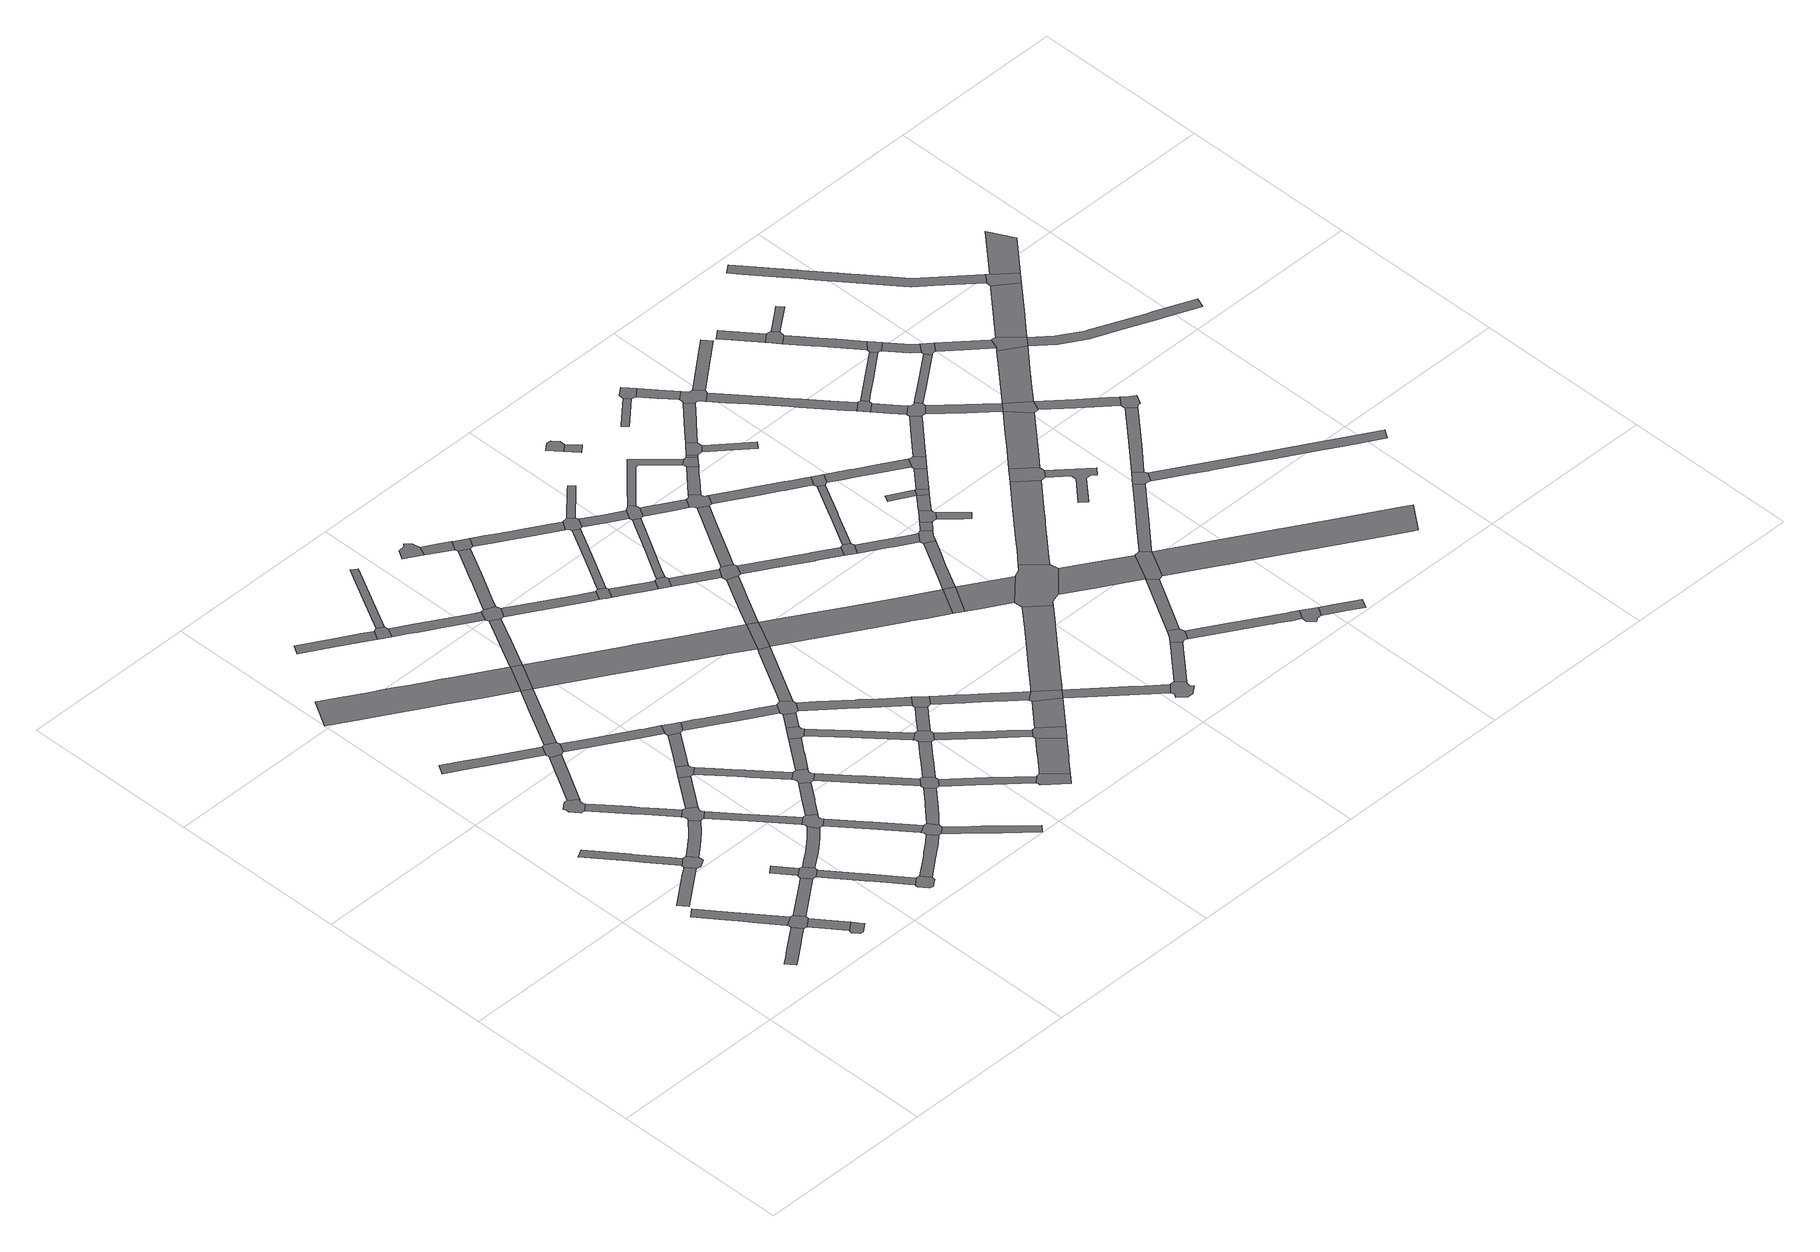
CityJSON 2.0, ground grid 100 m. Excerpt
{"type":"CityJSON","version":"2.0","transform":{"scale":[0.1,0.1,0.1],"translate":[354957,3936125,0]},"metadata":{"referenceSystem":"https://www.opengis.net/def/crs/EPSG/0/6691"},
"CityObjects":{
"road1":{"type":"Road","attributes":{"RoadStructureAttribute.sectionType":"1"},"geometry":[{"type":"MultiSurface","lod":"1","boundaries":[[[0,1,2,3,4,5,6,7,8]]]}]},
"road2":{"type":"Road","attributes":{"RoadStructureAttribute.sectionType":"1"},"geometry":[{"type":"MultiSurface","lod":"1","boundaries":[[[9,10,11,12,13,14,15,16,17,18,19]]]}]},
"road3":{"type":"Road","attributes":{"RoadStructureAttribute.sectionType":"1"},"geometry":[{"type":"MultiSurface","lod":"1","boundaries":[[[20,21,22,23,24,25]]]}]},
"road4":{"type":"Road","geometry":[{"type":"MultiSurface","lod":"1","boundaries":[[[26,4,3,27,28,29,30,9,19]]]}]},
"road5":{"type":"Road","attributes":{"RoadStructureAttribute.sectionType":"1"},"geometry":[{"type":"MultiSurface","lod":"1","boundaries":[[[31,32,33,34,35,36,37,38,39]]]}]},
"road6":{"type":"Road","attributes":{"RoadStructureAttribute.sectionType":"1"},"geometry":[{"type":"MultiSurface","lod":"1","boundaries":[[[27,40,41,42,43,28]]]}]},
"road7":{"type":"Road","geometry":[{"type":"MultiSurface","lod":"1","boundaries":[[[44,45,46,47,42,41,48]]]}]},
"road8":{"type":"Road","geometry":[{"type":"MultiSurface","lod":"1","boundaries":[[[24,49,50,51,52,53,31,39,25]]]}]},
"road9":{"type":"Road","attributes":{"RoadStructureAttribute.sectionType":"1"},"geometry":[{"type":"MultiSurface","lod":"1","boundaries":[[[54,30,29,55,56,57,58]]]}]},
"road10":{"type":"Road","geometry":[{"type":"MultiSurface","lod":"1","boundaries":[[[59,60,61,62,63,64,65,66,67,68,69,70]]]}]},
"road11":{"type":"Road","attributes":{"RoadStructureAttribute.sectionType":"1"},"geometry":[{"type":"MultiSurface","lod":"1","boundaries":[[[52,71,72,73,74,75,76,77,78,79,53]]]}]},
"road12":{"type":"Road","attributes":{"RoadStructureAttribute.sectionType":"1"},"geometry":[{"type":"MultiSurface","lod":"1","boundaries":[[[80,81,82,83]]]}]},
"road13":{"type":"Road","geometry":[{"type":"MultiSurface","lod":"1","boundaries":[[[84,85,83,82,58,57,86,87]]]}]},
"road14":{"type":"Road","attributes":{"RoadStructureAttribute.sectionType":"1"},"geometry":[{"type":"MultiSurface","lod":"1","boundaries":[[[88,89,90,91,63,62,92,93,94,95]]]}]},
"road15":{"type":"Road","attributes":{"RoadStructureAttribute.sectionType":"1"},"geometry":[{"type":"MultiSurface","lod":"1","boundaries":[[[96,97,98,99,100,101,102,103,104,105]]]}]},
"road16":{"type":"Road","attributes":{"RoadStructureAttribute.sectionType":"1"},"geometry":[{"type":"MultiSurface","lod":"1","boundaries":[[[106,107,67,66,108,109,110,111]]]}]},
"road17":{"type":"Road","attributes":{"RoadStructureAttribute.sectionType":"1"},"geometry":[{"type":"MultiSurface","lod":"1","boundaries":[[[86,112,113,114,115,116,117,118,119,120,121,87]]]}]},
"road18":{"type":"Road","geometry":[{"type":"MultiSurface","lod":"1","boundaries":[[[122,123,124,125,126,127,95,94,128,129,130,75,74,131]]]}]},
"road19":{"type":"Road","attributes":{"RoadStructureAttribute.sectionType":"1"},"geometry":[{"type":"MultiSurface","lod":"1","boundaries":[[[132,133,134,135,85,84,136,137,138,139,140]]]}]},
"road20":{"type":"Road","geometry":[{"type":"MultiSurface","lod":"1","boundaries":[[[141,142,143,144,145,146,147,148,117,116]]]}]},
"road21":{"type":"Road","geometry":[{"type":"MultiSurface","lod":"1","boundaries":[[[149,111,110,150,151,152,153,96,105]]]}]},
"road22":{"type":"Road","attributes":{"RoadStructureAttribute.sectionType":"1"},"geometry":[{"type":"MultiSurface","lod":"1","boundaries":[[[154,155,156,157,158,159,160,122,131]]]}]},
"road23":{"type":"Road","attributes":{"RoadStructureAttribute.sectionType":"1"},"geometry":[{"type":"MultiSurface","lod":"1","boundaries":[[[161,162,163,164,165,127,126]]]}]},
"road24":{"type":"Road","attributes":{"function":"2","RoadStructureAttribute.sectionType":"1"},"geometry":[{"type":"MultiSurface","lod":"1","boundaries":[[[166,167,168,169,170,171,172,173,174,175,176,177,178,179,180,181,182,183,184,185]]]}]},
"road25":{"type":"Road","geometry":[{"type":"MultiSurface","lod":"1","boundaries":[[[186,187,188,189,190,157,156,191,132,140,192,193,194]]]}]},
"road26":{"type":"Road","geometry":[{"type":"MultiSurface","lod":"1","boundaries":[[[195,196,197,198,164,163,199,200]]]}]},
"road27":{"type":"Road","attributes":{"RoadStructureAttribute.sectionType":"1"},"geometry":[{"type":"MultiSurface","lod":"1","boundaries":[[[201,202,203,204,148,147,205,206,207,208,209,210,211]]]}]},
"road28":{"type":"Road","attributes":{"RoadStructureAttribute.sectionType":"1"},"geometry":[{"type":"MultiSurface","lod":"1","boundaries":[[[212,213,214,171,215,216,153,152]]]}]},
"road29":{"type":"Road","attributes":{"RoadStructureAttribute.sectionType":"1"},"geometry":[{"type":"MultiSurface","lod":"1","boundaries":[[[217,218,219,220,221,222,223,224,225]]]}]},
"road30":{"type":"Road","attributes":{"RoadStructureAttribute.sectionType":"1"},"geometry":[{"type":"MultiSurface","lod":"1","boundaries":[[[226,227,228,229,230,231,232,233,234,235,151,150]]]}]},
"road31":{"type":"Road","attributes":{"RoadStructureAttribute.sectionType":"1"},"geometry":[{"type":"MultiSurface","lod":"1","boundaries":[[[236,237,238,239,240,241,186,194]]]}]},
"road32":{"type":"Road","attributes":{"RoadStructureAttribute.sectionType":"1"},"geometry":[{"type":"MultiSurface","lod":"1","boundaries":[[[242,243,244,245,246,247,190,189]]]}]},
"road33":{"type":"Road","attributes":{"RoadStructureAttribute.sectionType":"1"},"geometry":[{"type":"MultiSurface","lod":"1","boundaries":[[[199,248,249,250,251,252,253,254,255,256,257,258,200]]]}]},
"road34":{"type":"Road","attributes":{"RoadStructureAttribute.sectionType":"1"},"geometry":[{"type":"MultiSurface","lod":"1","boundaries":[[[259,197,196,260,261,262]]]}]},
"road35":{"type":"Road","geometry":[{"type":"MultiSurface","lod":"1","boundaries":[[[263,264,265,266,267,239,238,268,211,210]]]}]},
"road36":{"type":"Road","geometry":[{"type":"MultiSurface","lod":"1","boundaries":[[[269,221,220,270,271,272]]]}]},
"road37":{"type":"Road","geometry":[{"type":"MultiSurface","lod":"1","boundaries":[[[171,214,273,172]]]}]},
"road38":{"type":"Road","geometry":[{"type":"MultiSurface","lod":"1","boundaries":[[[274,252,251,275,276,277,245,244,278,279,280,281,282]]]}]},
"road39":{"type":"Road","geometry":[{"type":"MultiSurface","lod":"1","boundaries":[[[283,284,285,230,229,262,261,286,287]]]}]},
"road40":{"type":"Road","attributes":{"RoadStructureAttribute.sectionType":"1"},"geometry":[{"type":"MultiSurface","lod":"1","boundaries":[[[288,289,290,264,263,291,292,293,294,295]]]}]},
"road41":{"type":"Road","attributes":{"RoadStructureAttribute.sectionType":"1"},"geometry":[{"type":"MultiSurface","lod":"1","boundaries":[[[296,297,298,299,300,267,266,301,302,303,304,305]]]}]},
"road42":{"type":"Road","attributes":{"RoadStructureAttribute.sectionType":"1"},"geometry":[{"type":"MultiSurface","lod":"1","boundaries":[[[306,307,308,279,278,309,310,311,312,313]]]}]},
"road43":{"type":"Road","attributes":{"RoadStructureAttribute.sectionType":"1"},"geometry":[{"type":"MultiSurface","lod":"1","boundaries":[[[314,315,316,317,318,274,282]]]}]},
"road44":{"type":"Road","attributes":{"RoadStructureAttribute.sectionType":"1"},"geometry":[{"type":"MultiSurface","lod":"1","boundaries":[[[319,320,321,322,323,271,270,324,325,326,327,328,329]]]}]},
"road45":{"type":"Road","attributes":{"RoadStructureAttribute.sectionType":"1"},"geometry":[{"type":"MultiSurface","lod":"1","boundaries":[[[330,331,332,333,269,272]]]}]},
"road46":{"type":"Road","attributes":{"RoadStructureAttribute.sectionType":"1"},"geometry":[{"type":"MultiSurface","lod":"1","boundaries":[[[273,334,335,336,337,172]]]}]},
"road47":{"type":"Road","attributes":{"RoadStructureAttribute.sectionType":"1"},"geometry":[{"type":"MultiSurface","lod":"1","boundaries":[[[338,339,340,341,342,343,344,345,346,347,348,283,287]]]}]},
"road48":{"type":"Road","geometry":[{"type":"MultiSurface","lod":"1","boundaries":[[[349,350,351,352,306,313,296,305,353]]]}]},
"road49":{"type":"Road","geometry":[{"type":"MultiSurface","lod":"1","boundaries":[[[354,355,356,317,316,357,358,359,360]]]}]},
"road50":{"type":"Road","attributes":{"RoadStructureAttribute.sectionType":"1"},"geometry":[{"type":"MultiSurface","lod":"1","boundaries":[[[361,362,354,360]]]}]},
"road51":{"type":"Road","geometry":[{"type":"MultiSurface","lod":"1","boundaries":[[[336,335,363,364,365,366,319,329]]]}]},
"road52":{"type":"Road","attributes":{"RoadStructureAttribute.sectionType":"1"},"geometry":[{"type":"MultiSurface","lod":"1","boundaries":[[[367,368,369,352,351,370,371,372]]]}]},
"road53":{"type":"Road","attributes":{"RoadStructureAttribute.sectionType":"1"},"geometry":[{"type":"MultiSurface","lod":"1","boundaries":[[[373,374,375,376,377,378,349,353]]]}]},
"road54":{"type":"Road","attributes":{"function":"2","RoadStructureAttribute.sectionType":"1"},"geometry":[{"type":"MultiSurface","lod":"1","boundaries":[[[379,380,381,382,383,384,385,386,387,388,389,390,391,392,273,214]]]}]},
"road55":{"type":"Road","attributes":{"RoadStructureAttribute.sectionType":"1"},"geometry":[{"type":"MultiSurface","lod":"1","boundaries":[[[393,394,395,358,357,396,397,398,399]]]}]},
"road56":{"type":"Road","geometry":[{"type":"MultiSurface","lod":"1","boundaries":[[[400,401,344,343,362,361,402,403,404]]]}]},
"road57":{"type":"Road","attributes":{"RoadStructureAttribute.sectionType":"1"},"geometry":[{"type":"MultiSurface","lod":"1","boundaries":[[[405,406,407,408,366,365,409,410,411,412]]]}]},
"road58":{"type":"Road","geometry":[{"type":"MultiSurface","lod":"1","boundaries":[[[413,399,398,414,367,372,415,416,417,418]]]}]},
"road59":{"type":"Road","attributes":{"RoadStructureAttribute.sectionType":"1"},"geometry":[{"type":"MultiSurface","lod":"1","boundaries":[[[419,420,421,422,423,424,364,363]]]}]},
"road60":{"type":"Road","geometry":[{"type":"MultiSurface","lod":"1","boundaries":[[[425,426,427,428,429,430,431]]]}]},
"road61":{"type":"Road","geometry":[{"type":"MultiSurface","lod":"1","boundaries":[[[432,376,375,433,434,435,436,437,438]]]}]},
"road62":{"type":"Road","attributes":{"RoadStructureAttribute.sectionType":"1"},"geometry":[{"type":"MultiSurface","lod":"1","boundaries":[[[403,439,440,441,442,443,444,445,446,447,448,404]]]}]},
"road63":{"type":"Road","attributes":{"RoadStructureAttribute.sectionType":"1"},"geometry":[{"type":"MultiSurface","lod":"1","boundaries":[[[449,450,451,401,400,452]]]}]},
"road64":{"type":"Road","attributes":{"RoadStructureAttribute.sectionType":"1"},"geometry":[{"type":"MultiSurface","lod":"1","boundaries":[[[453,429,428,454,455,456]]]}]},
"road65":{"type":"Road","attributes":{"RoadStructureAttribute.sectionType":"1"},"geometry":[{"type":"MultiSurface","lod":"1","boundaries":[[[457,458,459,460,413,418]]]}]},
"road66":{"type":"Road","attributes":{"RoadStructureAttribute.sectionType":"1"},"geometry":[{"type":"MultiSurface","lod":"1","boundaries":[[[461,462,463,464,465,466,467,468,469,470,416,415]]]}]},
"road67":{"type":"Road","attributes":{"RoadStructureAttribute.sectionType":"1"},"geometry":[{"type":"MultiSurface","lod":"1","boundaries":[[[471,472,473,474,475,476,477,432,438]]]}]},
"road68":{"type":"Road","geometry":[{"type":"MultiSurface","lod":"1","boundaries":[[[478,479,480,422,421,481,482,483]]]}]},
"road69":{"type":"Road","geometry":[{"type":"MultiSurface","lod":"1","boundaries":[[[455,405,412,484,485,486,456]]]}]},
"road70":{"type":"Road","geometry":[{"type":"MultiSurface","lod":"1","boundaries":[[[487,488,443,442,459,458,489]]]}]},
"road71":{"type":"Road","geometry":[{"type":"MultiSurface","lod":"1","boundaries":[[[449,452,490,388,387]]]}]},
"road72":{"type":"Road","attributes":{"RoadStructureAttribute.sectionType":"1"},"geometry":[{"type":"MultiSurface","lod":"1","boundaries":[[[491,492,493,494,495,496,497,498,499,500,478,483]]]}]},
"road73":{"type":"Road","geometry":[{"type":"MultiSurface","lod":"1","boundaries":[[[501,465,464,474,473,502,503]]]}]},
"road74":{"type":"Road","attributes":{"RoadStructureAttribute.sectionType":"1"},"geometry":[{"type":"MultiSurface","lod":"1","boundaries":[[[504,505,506,507,508,509,510,487,489,511,512,513,514,515,516,517]]]}]},
"road75":{"type":"Road","attributes":{"RoadStructureAttribute.sectionType":"1"},"geometry":[{"type":"MultiSurface","lod":"1","boundaries":[[[518,519,520,521,522,523,524,525,526,527,485,484]]]}]},
"road76":{"type":"Road","attributes":{"RoadStructureAttribute.sectionType":"1"},"geometry":[{"type":"MultiSurface","lod":"1","boundaries":[[[528,529,530,480,479,531,532,533]]]}]},
"road77":{"type":"Road","geometry":[{"type":"MultiSurface","lod":"1","boundaries":[[[534,535,496,495,536,537]]]}]},
"road78":{"type":"Road","attributes":{"RoadStructureAttribute.sectionType":"1"},"geometry":[{"type":"MultiSurface","lod":"1","boundaries":[[[538,539,540,501,503]]]}]},
"road79":{"type":"Road","attributes":{"RoadStructureAttribute.sectionType":"1"},"geometry":[{"type":"MultiSurface","lod":"1","boundaries":[[[541,388,490,542,543,544]]]}]},
"road80":{"type":"Road","attributes":{"RoadStructureAttribute.sectionType":"1"},"geometry":[{"type":"MultiSurface","lod":"1","boundaries":[[[536,545,546,547,548,537]]]}]},
"road81":{"type":"Road","geometry":[{"type":"MultiSurface","lod":"1","boundaries":[[[516,539,538,549,550,517]]]}]},
"road82":{"type":"Road","geometry":[{"type":"MultiSurface","lod":"1","boundaries":[[[551,522,521,552,528,533,553,554,555]]]}]},
"road83":{"type":"Road","attributes":{"RoadStructureAttribute.sectionType":"1"},"geometry":[{"type":"MultiSurface","lod":"1","boundaries":[[[556,557,558,559,560,561,562,535,534]]]}]},
"road84":{"type":"Road","attributes":{"function":"2","RoadStructureAttribute.sectionType":"1"},"geometry":[{"type":"MultiSurface","lod":"1","boundaries":[[[563,564,565,566,567,568,490,452,569,570,571,572,573,574,575]]]}]},
"road85":{"type":"Road","geometry":[{"type":"MultiSurface","lod":"1","boundaries":[[[543,576,577,578,579,547,546,544]]]}]},
"road86":{"type":"Road","attributes":{"RoadStructureAttribute.sectionType":"1"},"geometry":[{"type":"MultiSurface","lod":"1","boundaries":[[[580,581,582,583,554,553]]]}]},
"road87":{"type":"Road","attributes":{"RoadStructureAttribute.sectionType":"1"},"geometry":[{"type":"MultiSurface","lod":"1","boundaries":[[[584,585,586,587,551,555]]]}]},
"road88":{"type":"Road","attributes":{"RoadStructureAttribute.sectionType":"1"},"geometry":[{"type":"MultiSurface","lod":"1","boundaries":[[[588,589,590,550,549,591,592,593,594,595,596]]]}]},
"road89":{"type":"Road","geometry":[{"type":"MultiSurface","lod":"1","boundaries":[[[597,598,582,581,559,558,599,600,601]]]}]},
"road90":{"type":"Road","attributes":{"RoadStructureAttribute.sectionType":"1"},"geometry":[{"type":"MultiSurface","lod":"1","boundaries":[[[578,602,603,604,605,606,607,608,579]]]}]},
"road91":{"type":"Road","attributes":{"RoadStructureAttribute.sectionType":"1"},"geometry":[{"type":"MultiSurface","lod":"1","boundaries":[[[609,610,611,612,613,614,615,616,617,618,577,576]]]}]},
"road92":{"type":"Road","attributes":{"RoadStructureAttribute.sectionType":"1"},"geometry":[{"type":"MultiSurface","lod":"1","boundaries":[[[550,619,620,621,622,623,624,625,626,627,628,629,630,631,632,633,517]]]}]},
"road93":{"type":"Road","attributes":{"RoadStructureAttribute.sectionType":"1"},"geometry":[{"type":"MultiSurface","lod":"1","boundaries":[[[634,635,600,599,636,637,638]]]}]},
"road94":{"type":"Road","geometry":[{"type":"MultiSurface","lod":"1","boundaries":[[[639,640,641,642,643,644,596,595,645,646,647,648]]]}]},
"road95":{"type":"Road","geometry":[{"type":"MultiSurface","lod":"1","boundaries":[[[575,574,649,650]]]}]},
"road96":{"type":"Road","geometry":[{"type":"MultiSurface","lod":"1","boundaries":[[[637,651,606,605,652,653,654,655,656,657,638]]]}]},
"road97":{"type":"Road","geometry":[{"type":"MultiSurface","lod":"1","boundaries":[[[658,659,660,661,662,663]]]}]},
"road98":{"type":"Road","geometry":[{"type":"MultiSurface","lod":"1","boundaries":[[[664,615,614,665,666,667,668]]]}]},
"road99":{"type":"Road","attributes":{"RoadStructureAttribute.sectionType":"1"},"geometry":[{"type":"MultiSurface","lod":"1","boundaries":[[[669,670,671,672,673,674,675,676,677,678,679,680,681,682,683,597,601]]]}]},
"road100":{"type":"Road","attributes":{"RoadStructureAttribute.sectionType":"1"},"geometry":[{"type":"MultiSurface","lod":"1","boundaries":[[[684,685,661,660]]]}]},
"road101":{"type":"Road","attributes":{"RoadStructureAttribute.sectionType":"1"},"geometry":[{"type":"MultiSurface","lod":"1","boundaries":[[[686,687,644,643,688,689,690]]]}]},
"road102":{"type":"Road","attributes":{"function":"2","RoadStructureAttribute.sectionType":"1"},"geometry":[{"type":"MultiSurface","lod":"1","boundaries":[[[649,691,692,693,650]]]}]},
"road103":{"type":"Road","attributes":{"RoadStructureAttribute.sectionType":"1"},"geometry":[{"type":"MultiSurface","lod":"1","boundaries":[[[694,695,696,697,698,699,656,655]]]}]},
"road104":{"type":"Road","attributes":{"RoadStructureAttribute.sectionType":"1"},"geometry":[{"type":"MultiSurface","lod":"1","boundaries":[[[700,575,650,701,702,703,704,705]]]}]},
"road105":{"type":"Road","attributes":{"RoadStructureAttribute.sectionType":"1"},"geometry":[{"type":"MultiSurface","lod":"1","boundaries":[[[706,707,708,709,710,667,666,711,712,713]]]}]},
"road106":{"type":"Road","attributes":{"RoadStructureAttribute.sectionType":"1"},"geometry":[{"type":"MultiSurface","lod":"1","boundaries":[[[714,715,716,717,718,719,653,652,720,721,722,723,724,725]]]}]},
"road107":{"type":"Road","attributes":{"RoadStructureAttribute.sectionType":"1"},"geometry":[{"type":"MultiSurface","lod":"1","boundaries":[[[726,727,728,729,730,731,664,668]]]}]},
"road108":{"type":"Road","geometry":[{"type":"MultiSurface","lod":"1","boundaries":[[[732,733,734,735,686,690,736,737,738]]]}]},
"road109":{"type":"Road","geometry":[{"type":"MultiSurface","lod":"1","boundaries":[[[628,627,739,740,741,742,743,744,693,692]]]}]},
"road110":{"type":"Road","geometry":[{"type":"MultiSurface","lod":"1","boundaries":[[[745,746,677,676,747,748,698,697,749]]]}]},
"road111":{"type":"Road","attributes":{"RoadStructureAttribute.sectionType":"1"},"geometry":[{"type":"MultiSurface","lod":"1","boundaries":[[[745,749,750,751]]]}]},
"road112":{"type":"Road","geometry":[{"type":"MultiSurface","lod":"1","boundaries":[[[705,704,752,753,754,755,706,713]]]}]},
"road113":{"type":"Road","geometry":[{"type":"MultiSurface","lod":"1","boundaries":[[[750,756,757,758,759,751]]]}]},
"road114":{"type":"Road","attributes":{"RoadStructureAttribute.sectionType":"1"},"geometry":[{"type":"MultiSurface","lod":"1","boundaries":[[[754,760,761,762,755]]]}]},
"road115":{"type":"Road","attributes":{"RoadStructureAttribute.sectionType":"1"},"geometry":[{"type":"MultiSurface","lod":"1","boundaries":[[[763,733,732,764,765,766]]]}]},
"road116":{"type":"Road","attributes":{"RoadStructureAttribute.sectionType":"1"},"geometry":[{"type":"MultiSurface","lod":"1","boundaries":[[[767,768,769,770,771,772]]]}]},
"road117":{"type":"Road","geometry":[{"type":"MultiSurface","lod":"1","boundaries":[[[773,714,725,729,728,774]]]}]},
"road118":{"type":"Road","attributes":{"RoadStructureAttribute.sectionType":"1"},"geometry":[{"type":"MultiSurface","lod":"1","boundaries":[[[775,776,777,778,757,756]]]}]},
"road119":{"type":"Road","geometry":[{"type":"MultiSurface","lod":"1","boundaries":[[[779,780,781,782,783,761,760]]]}]},
"road120":{"type":"Road","attributes":{"function":"2","RoadStructureAttribute.sectionType":"1"},"geometry":[{"type":"MultiSurface","lod":"1","boundaries":[[[784,785,741,740,786,787,766]]]}]},
"road121":{"type":"Road","attributes":{"RoadStructureAttribute.sectionType":"1"},"geometry":[{"type":"MultiSurface","lod":"1","boundaries":[[[737,788,789,790,791,792,793,794,795,796,797,798,799,800,738]]]}]},
"road122":{"type":"Road","attributes":{"RoadStructureAttribute.sectionType":"1"},"geometry":[{"type":"MultiSurface","lod":"1","boundaries":[[[758,801,802,803,804,805,759]]]}]},
"road123":{"type":"Road","geometry":[{"type":"MultiSurface","lod":"1","boundaries":[[[806,807,808,809,810,780,779]]]}]},
"road124":{"type":"Road","geometry":[{"type":"MultiSurface","lod":"1","boundaries":[[[811,812,813,814]]]}]},
"road125":{"type":"Road","attributes":{"RoadStructureAttribute.sectionType":"1"},"geometry":[{"type":"MultiSurface","lod":"1","boundaries":[[[815,816,817,783,782,818,819,820,813]]]}]},
"road126":{"type":"Road","geometry":[{"type":"MultiSurface","lod":"1","boundaries":[[[821,822,823,772,771,824]]]}]},
"road127":{"type":"Road","geometry":[{"type":"MultiSurface","lod":"1","boundaries":[[[814,813,820,825,826]]]}]},
"road128":{"type":"Road","attributes":{"RoadStructureAttribute.sectionType":"1"},"geometry":[{"type":"MultiSurface","lod":"1","boundaries":[[[827,828,829,830,831,832,833,834,835,773,774]]]}]},
"road129":{"type":"Road","attributes":{"RoadStructureAttribute.sectionType":"1"},"geometry":[{"type":"MultiSurface","lod":"1","boundaries":[[[836,837,821,824,838,839]]]}]},
"road130":{"type":"Road","geometry":[{"type":"MultiSurface","lod":"1","boundaries":[[[765,840,841,842,784,766]]]}]},
"road131":{"type":"Road","attributes":{"RoadStructureAttribute.sectionType":"1"},"geometry":[{"type":"MultiSurface","lod":"1","boundaries":[[[843,844,845,846,847,848,743,742,849,850,851,852,853,854,855]]]}]},
"road132":{"type":"Road","attributes":{"RoadStructureAttribute.sectionType":"1"},"geometry":[{"type":"MultiSurface","lod":"1","boundaries":[[[825,856,857,826]]]}]},
"road133":{"type":"Road","geometry":[{"type":"MultiSurface","lod":"1","boundaries":[[[858,836,839,859,804,803,860,861,862,863,864]]]}]},
"road134":{"type":"Road","geometry":[{"type":"MultiSurface","lod":"1","boundaries":[[[794,865,866,867,868,869,870,871,795]]]}]},
"road135":{"type":"Road","geometry":[{"type":"MultiSurface","lod":"1","boundaries":[[[872,873,831,830,857,856,874]]]}]},
"road136":{"type":"Road","attributes":{"RoadStructureAttribute.sectionType":"1"},"geometry":[{"type":"MultiSurface","lod":"1","boundaries":[[[875,876,877,878,879,880,870,869]]]}]},
"road137":{"type":"Road","attributes":{"RoadStructureAttribute.sectionType":"1"},"geometry":[{"type":"MultiSurface","lod":"1","boundaries":[[[881,882,883,884,885,886,887,888,889,862,861,890,891,892,893,894,895,896,897,898]]]}]},
"road138":{"type":"Road","attributes":{"RoadStructureAttribute.sectionType":"1"},"geometry":[{"type":"MultiSurface","lod":"1","boundaries":[[[863,899,900,901,902,903,864]]]}]},
"road139":{"type":"Road","attributes":{"RoadStructureAttribute.sectionType":"1"},"geometry":[{"type":"MultiSurface","lod":"1","boundaries":[[[904,905,906,907,908,909,842,841,910,911,912,913,914]]]}]},
"road140":{"type":"Road","geometry":[{"type":"MultiSurface","lod":"1","boundaries":[[[915,916,917,918,843,855]]]}]},
"road141":{"type":"Road","attributes":{"RoadStructureAttribute.sectionType":"1"},"geometry":[{"type":"MultiSurface","lod":"1","boundaries":[[[919,920,921,922,923,872,874]]]}]},
"road142":{"type":"Road","geometry":[{"type":"MultiSurface","lod":"1","boundaries":[[[924,925,926,927,928,881,898]]]}]},
"road143":{"type":"Road","attributes":{"RoadStructureAttribute.sectionType":"1"},"geometry":[{"type":"MultiSurface","lod":"1","boundaries":[[[929,930,931,932,933,934,935,936,916,915]]]}]},
"road144":{"type":"Road","attributes":{"RoadStructureAttribute.sectionType":"1"},"geometry":[{"type":"MultiSurface","lod":"1","boundaries":[[[937,938,939,940,925,924]]]}]},
"road145":{"type":"Road","geometry":[{"type":"MultiSurface","lod":"1","boundaries":[[[921,941,942,943,944,945,946,947,939,938,922]]]}]},
"road146":{"type":"Road","attributes":{"function":"2","RoadStructureAttribute.sectionType":"1"},"geometry":[{"type":"MultiSurface","lod":"1","boundaries":[[[948,949,950,951,952,953,954,955,841,840,956,957,958,959,960,961]]]}]},
"road147":{"type":"Road","attributes":{"RoadStructureAttribute.sectionType":"1"},"geometry":[{"type":"MultiSurface","lod":"1","boundaries":[[[962,963,964,918,917,965,966,967,968]]]}]},
"road148":{"type":"Road","geometry":[{"type":"MultiSurface","lod":"1","boundaries":[[[969,970,971,972,973,974,904,914]]]}]},
"road149":{"type":"Road","attributes":{"RoadStructureAttribute.sectionType":"1"},"geometry":[{"type":"MultiSurface","lod":"1","boundaries":[[[975,976,977,978,979]]]}]},
"road150":{"type":"Road","attributes":{"RoadStructureAttribute.sectionType":"1"},"geometry":[{"type":"MultiSurface","lod":"1","boundaries":[[[980,927,926,981,982,983,984]]]}]},
"road151":{"type":"Road","attributes":{"RoadStructureAttribute.sectionType":"1"},"geometry":[{"type":"MultiSurface","lod":"1","boundaries":[[[985,986,987,988,942,941,989,990,991,992]]]}]},
"road152":{"type":"Road","geometry":[{"type":"MultiSurface","lod":"1","boundaries":[[[993,994,995,996,997,998,975,979]]]}]},
"road153":{"type":"Road","attributes":{"RoadStructureAttribute.sectionType":"1"}},
"road154":{"type":"Road","attributes":{"RoadStructureAttribute.sectionType":"1"},"geometry":[{"type":"MultiSurface","lod":"1","boundaries":[[[999,1000,1001,944,943,1002,1003,1004,1005]]]}]},
"road155":{"type":"Road","attributes":{"RoadStructureAttribute.sectionType":"1"},"geometry":[{"type":"MultiSurface","lod":"1","boundaries":[[[995,1006,1007,1008,1009,1010,1011,1012,1013,1014,1015,1016,1017,1018,996]]]}]},
"road156":{"type":"Road","geometry":[{"type":"MultiSurface","lod":"1","boundaries":[[[1019,1020,985,992,967]]]}]},
"road157":{"type":"Road","attributes":{"RoadStructureAttribute.sectionType":"1"},"geometry":[{"type":"MultiSurface","lod":"1","boundaries":[[[1021,1022,1023,998,997]]]}]},
"road158":{"type":"Road","attributes":{"RoadStructureAttribute.sectionType":"1"},"geometry":[{"type":"MultiSurface","lod":"1","boundaries":[[[1024,1025,973,972,1026,1027]]]}]},
"road159":{"type":"Road","geometry":[{"type":"MultiSurface","lod":"1","boundaries":[[[1028,1012,1011,984,983,1029,1030,1031]]]}]},
"road160":{"type":"Road","attributes":{"RoadStructureAttribute.sectionType":"1"},"geometry":[{"type":"MultiSurface","lod":"1","boundaries":[[[1030,1032,1033,1034,1035,1036,1037,1031]]]}]},
"road161":{"type":"Road","attributes":{"RoadStructureAttribute.sectionType":"1"},"geometry":[{"type":"MultiSurface","lod":"1","boundaries":[[[1038,1039,1020,1019,1040,1041,1042]]]}]},
"road162":{"type":"Road","geometry":[{"type":"MultiSurface","lod":"1","boundaries":[[[1034,1033,999,1005,1043,1044,1045]]]}]},
"road163":{"type":"Road","attributes":{"RoadStructureAttribute.sectionType":"1"},"geometry":[{"type":"MultiSurface","lod":"1","boundaries":[[[1046,1047,1048,1049,985,1020,1050,1051,1052,1053]]]}]},
"road164":{"type":"Road","attributes":{"RoadStructureAttribute.sectionType":"1"},"geometry":[{"type":"MultiSurface","lod":"1","boundaries":[[[1054,1055,1056,1057,1058,1059,1060,1061,1062,971,970,1063,1064,1065,1066,1067,1068,1069,1070,1071,1072,1073]]]}]},
"road165":{"type":"Road","attributes":{"RoadStructureAttribute.sectionType":"1"},"geometry":[{"type":"MultiSurface","lod":"1","boundaries":[[[1044,1074,1075,1076,1077,1045]]]}]},
"road166":{"type":"Road","geometry":[{"type":"MultiSurface","lod":"1","boundaries":[[[1078,1042,1041,1024,1027,1079,1080,1081]]]}]},
"road167":{"type":"Road","geometry":[{"type":"MultiSurface","lod":"1","boundaries":[[[1046,1053,1082,1083,1076,1075]]]}]},
"road168":{"type":"Road","attributes":{"RoadStructureAttribute.sectionType":"1"},"geometry":[{"type":"MultiSurface","lod":"1","boundaries":[[[1084,1085,1086,1087,1088,1089,1090,1091,1092,1093,1094,1095,1096,1097,1098,1099,1100,1101,1102,1103,1104,1105,1106,1107,1108]]]}]},
"road169":{"type":"Road","attributes":{"RoadStructureAttribute.sectionType":"1"},"geometry":[{"type":"MultiSurface","lod":"1","boundaries":[[[1082,1109,1110,1111,1112,1113,1083]]]}]},
"road170":{"type":"Road","attributes":{"RoadStructureAttribute.sectionType":"1"},"geometry":[{"type":"MultiSurface","lod":"1","boundaries":[[[1053,1114,1115,1116,1117,1118,1119,1120,1121,1122,1123,1124,1125,1126,1127,1082]]]}]},
"road171":{"type":"Road","geometry":[{"type":"MultiSurface","lod":"1","boundaries":[[[1111,1128,1129,1108,1107,1112]]]}]},
"road172":{"type":"Road","attributes":{"RoadStructureAttribute.sectionType":"1"},"geometry":[{"type":"MultiSurface","lod":"1","boundaries":[[[1130,1131,1129,1128,1132,1133,1134]]]}]}
},
"vertices":[
[395,201,0],[505,285,0],[514,292,0],[583,344,0],[546,392,0],[416,293,0],[374,261,0],[336,232,0],[373,184,0],
[597,448,0],[450,642,0],[449,642,0],[446,647,0],[305,832,0],[260,792,0],[364,656,0],[401,606,0],[402,605,0],[459,530,0],[544,418,0],
[447,1033,0],[271,900,0],[308,852,0],[499,996,0],[529,1018,0],[492,1066,0],
[549,412,0],[603,341,0],[650,378,0],[653,398,0],[617,446,0],
[535,1116,0],[386,1310,0],[380,1318,0],[232,1510,0],[188,1485,0],[340,1287,0],[346,1280,0],[384,1230,0],[495,1086,0],
[641,290,0],[728,177,0],[776,213,0],[717,289,0],
[750,124,0],[769,122,0],[818,158,0],[796,186,0],[725,155,0],
[538,1014,0],[551,1009,0],[597,1037,0],[594,1066,0],[555,1114,0],
[805,589,0],[759,478,0],[827,530,0],[871,563,0],[834,611,0],
[389,1767,0],[388,1746,0],[425,1698,0],[445,1697,0],[484,1729,0],[477,1738,0],[478,1758,0],[488,1770,0],[440,1808,0],[437,1808,0],[420,1808,0],[381,1777,0],
[618,1086,0],[657,1118,0],[728,1180,0],[790,1246,0],[746,1287,0],[686,1223,0],[665,1205,0],[619,1165,0],[595,1146,0],
[793,773,0],[754,742,0],[837,631,0],[877,661,0],
[933,611,0],[897,658,0],[890,561,0],[931,591,0],
[707,1453,0],[650,1524,0],[625,1556,0],[544,1655,0],[591,1517,0],[611,1493,0],[742,1330,0],[781,1362,0],
[630,2164,0],[395,2303,0],[344,2333,0],[303,2358,0],[185,2428,0],[154,2376,0],[314,2281,0],[329,2272,0],[365,2251,0],[600,2112,0],
[541,1981,0],[524,1952,0],[502,1794,0],[570,1912,0],[657,2061,0],[601,2084,0],
[1039,370,0],[1046,360,0],[1104,285,0],[1169,201,0],[1187,179,0],[1227,209,0],[1170,282,0],[1169,284,0],[1085,392,0],[1079,400,0],
[849,1278,0],[842,1286,0],[840,1289,0],[840,1309,0],[850,1323,0],[801,1358,0],[753,1317,0],[754,1315,0],[754,1295,0],[811,1246,0],
[1120,845,0],[1060,787,0],[984,723,0],[937,688,0],[989,652,0],[1022,676,0],[1049,699,0],[1101,743,0],[1154,794,0],
[1186,175,0],[1184,159,0],[1220,111,0],[1240,107,0],[1280,138,0],[1280,139,0],[1283,158,0],[1247,206,0],
[605,2092,0],[676,2066,0],[706,2119,0],[701,2138,0],[649,2169,0],
[949,1076,0],[951,1074,0],[1113,875,0],[1151,907,0],[1129,935,0],[990,1105,0],[985,1111,0],
[909,1403,0],[942,1447,0],[982,1502,0],[934,1538,0],[909,1504,0],
[149,2935,0],[205,2902,0],[387,2793,0],[542,2701,0],[672,2623,0],[846,2522,0],[934,2679,0],[813,2751,0],[683,2828,0],[639,2854,0],[576,2891,0],[518,2925,0],[494,2940,0],[435,2975,0],[375,3010,0],[337,3032,0],[252,3083,0],[199,3115,0],[93,3178,0],[1,3024,0],
[1216,827,0],[1209,836,0],[1208,857,0],[1219,871,0],[1172,907,0],[1121,865,0],[1157,797,0],[1176,796,0],[1177,796,0],
[1031,1546,0],[1030,1566,0],[982,1602,0],[963,1577,0],[1002,1502,0],[1041,1535,0],
[1441,355,0],[1380,308,0],[1369,299,0],[1347,282,0],[1406,252,0],[1409,254,0],[1421,263,0],[1444,281,0],[1480,309,0],[1519,345,0],[1482,393,0],
[796,2309,0],[798,2313,0],[898,2491,0],[746,2344,0],[744,2339,0],
[278,3483,0],[427,3395,0],[598,3294,0],[624,3278,0],[655,3330,0],[598,3364,0],[590,3369,0],[474,3437,0],[309,3534,0],
[869,1952,0],[929,1916,0],[1012,1867,0],[1115,1807,0],[1145,1859,0],[1072,1902,0],[1052,1914,0],[959,1969,0],[793,2067,0],[728,2106,0],
[1323,614,0],[1325,611,0],[1475,424,0],[1520,448,0],[1364,642,0],[1359,649,0],
[1275,945,0],[1285,957,0],[1360,1056,0],[1312,1092,0],[1246,1005,0],[1178,916,0],
[1142,1338,0],[1167,1308,0],[1182,1290,0],[1312,1137,0],[1350,1169,0],[1258,1279,0],[1199,1347,0],[1183,1366,0],[1180,1370,0],[1156,1398,0],[1103,1461,0],
[1002,1629,0],[1057,1603,0],[1172,1757,0],[1119,1787,0],
[1539,345,0],[1576,379,0],[1576,395,0],[1576,399,0],[1540,447,0],[1484,413,0],
[677,3336,0],[687,3241,0],[717,3293,0],[711,3316,0],
[985,2649,0],
[1370,1169,0],[1321,1126,0],[1321,1122,0],[1322,1105,0],[1380,1056,0],[1417,1089,0],[1409,1100,0],[1408,1120,0],[1418,1133,0],
[1227,1810,0],[1222,1813,0],[1189,1833,0],[1188,1761,0],[1192,1761,0],
[1776,184,0],[1715,243,0],[1679,278,0],[1607,279,0],[1679,208,0],[1750,139,0],[1890,3,0],[1922,41,0],
[1714,637,0],[1649,562,0],[1639,551,0],[1638,551,0],[1574,481,0],[1618,440,0],[1663,489,0],[1679,506,0],[1683,511,0],[1755,592,0],
[1747,696,0],[1580,896,0],[1561,919,0],[1522,886,0],[1547,857,0],[1547,856,0],[1693,682,0],[1714,657,0],
[1486,1222,0],[1496,1236,0],[1556,1314,0],[1508,1351,0],[1459,1286,0],
[1119,3056,0],[1066,3087,0],[830,3227,0],[818,3234,0],[784,3254,0],[763,3196,0],[798,3175,0],[856,3141,0],[898,3116,0],[948,3087,0],[1091,3002,0],
[816,3507,0],[923,3701,0],[889,3722,0],[782,3528,0],
[1070,2806,0],[1150,2954,0],[1098,2983,0],[1019,2837,0],
[1280,1709,0],[1300,1697,0],[1377,1652,0],[1414,1630,0],[1498,1580,0],[1612,1513,0],[1642,1565,0],[1568,1609,0],[1445,1681,0],[1295,1770,0],[1289,1774,0],
[1808,631,0],[1807,650,0],[1807,651,0],[1767,696,0],[1775,593,0],
[1557,1415,0],[1536,1388,0],[1524,1372,0],[1576,1315,0],[1613,1348,0],[1605,1358,0],[1605,1379,0],
[1665,1458,0],[1616,1493,0],
[1170,2954,0],[1202,3006,0],[1195,3034,0],[1139,3058,0],
[1934,886,0],[1860,802,0],[1852,793,0],[1892,747,0],[1902,758,0],[1976,842,0],
[1951,430,0],[1967,415,0],[2120,273,0],[2158,305,0],[2000,453,0],[1984,468,0],
[1029,2413,0],[1230,2293,0],[1381,2204,0],[1424,2178,0],[1632,2055,0],[1679,2027,0],[1714,2006,0],[1724,2001,0],[1867,1914,0],[1952,2075,0],[1860,2130,0],[1637,2262,0],[1469,2362,0],[1430,2385,0],
[1797,1139,0],[1763,1177,0],[1651,1306,0],[1725,1144,0],[1762,1102,0],[1926,915,0],[1966,945,0],
[1716,1529,0],[1671,1572,0],[1673,1459,0],[1685,1460,0],[1719,1509,0],
[1355,3443,0],[1249,3254,0],[1247,3251,0],[1155,3088,0],[1225,3088,0],[1299,3220,0],[1300,3222,0],[1406,3412,0],
[1986,945,0],[1934,906,0],[1996,843,0],[2030,880,0],[2029,881,0],[2028,901,0],
[1481,2771,0],[1542,2735,0],[1582,2711,0],[1612,2763,0],[1537,2807,0],[1510,2823,0],
[1194,3654,0],[1154,3649,0],[1123,3597,0],[1217,3541,0],[1242,3596,0],[1235,3639,0],[1205,3666,0],
[2178,306,0],[2125,268,0],[2126,248,0],[2238,148,0],[2263,177,0],[2264,177,0],[2284,200,0],
[1897,1272,0],[1908,1263,0],[1951,1224,0],[2099,1093,0],[2139,1138,0],[2116,1159,0],[2021,1242,0],[1946,1309,0],[1937,1317,0],[1796,1442,0],
[1862,1905,0],[1854,1892,0],[1698,1619,0],[1919,1884,0],
[1318,3551,0],[1324,3477,0],[1349,3462,0],[1380,3514,0],
[2091,972,0],[2145,1033,0],[2100,1073,0],[2048,1014,0],
[2172,680,0],[2186,667,0],[2256,602,0],[2348,518,0],[2381,555,0],[2319,612,0],[2294,636,0],[2220,704,0],[2206,717,0],[2204,719,0],
[2346,270,0],[2369,295,0],[2454,391,0],[2349,498,0],[2270,410,0],[2266,405,0],[2195,324,0],
[1667,2731,0],[1664,2746,0],[1630,2767,0],[1608,2695,0],[1615,2691,0],[1637,2678,0],
[1426,3416,0],[1459,3467,0],[1399,3502,0],
[2205,1080,0],[2172,1109,0],[2165,1035,0],
[2004,2045,0],
[1680,2653,0],[1781,2594,0],[1782,2593,0],[1817,2572,0],[1837,2560,0],[1868,2612,0],[1858,2618,0],[1811,2645,0],[1769,2670,0],[1722,2698,0],
[2401,556,0],[2463,400,0],[2512,456,0],
[2547,777,0],[2425,885,0],[2384,921,0],[2357,945,0],[2300,995,0],[2273,1019,0],[2241,1047,0],[2292,922,0],[2318,899,0],[2350,871,0],[2439,792,0],[2448,784,0],[2524,716,0],[2575,753,0],
[1517,3362,0],[1609,3307,0],[1648,3284,0],[1824,3179,0],[1859,3228,0],[1808,3258,0],[1677,3336,0],[1632,3363,0],[1556,3408,0],[1524,3428,0],
[1847,3151,0],[1834,3128,0],[1739,2960,0],[1773,2939,0],[1846,3068,0],[1882,3131,0],
[1921,2598,0],[1885,2616,0],[1895,2526,0],[1926,2578,0],
[2648,609,0],[2526,697,0],[2472,636,0],
[2040,2231,0],[2092,2200,0],[2175,2347,0],[2118,2368,0],
[1943,2498,0],[2113,2397,0],[2146,2448,0],[1974,2549,0],
[2649,609,0],[2688,654,0],
[1890,3231,0],[1842,3168,0],[1897,3135,0],[1926,3188,0],[1922,3206,0],
[1950,2648,0],[2030,2787,0],[2140,2975,0],[2106,2997,0],[2081,2954,0],[1996,2807,0],[1892,2629,0],
[2777,1587,0],[2618,1678,0],[2447,1780,0],[2375,1823,0],[2149,1958,0],[2109,1982,0],[2258,1683,0],[2404,1596,0],[2522,1526,0],[2529,1522,0],[2599,1480,0],[2710,1415,0],[2802,1572,0],
[2195,2349,0],[2222,2402,0],[2217,2422,0],[2165,2452,0],
[1999,3074,0],[2101,3014,0],[2131,3066,0],[2034,3123,0],
[2064,3342,0],[2087,3364,0],[2060,3393,0],[2033,3368,0],
[2992,385,0],[2932,438,0],[2931,439,0],[2650,608,0],[2735,532,0],[2891,394,0],[2969,325,0],[3040,262,0],[3082,305,0],
[2160,3084,0],[2149,3074,0],[2159,2980,0],[2192,3031,0],[2188,3056,0],
[2255,2487,0],[2327,2611,0],[2372,2689,0],[2437,2800,0],[2385,2832,0],[2275,2642,0],[2225,2555,0],
[2292,2291,0],[2324,2272,0],[2362,2249,0],[2516,2157,0],[2518,2157,0],[2640,2084,0],[2671,2136,0],[2545,2211,0],[2527,2221,0],[2319,2345,0],
[2706,673,0],[2785,762,0],[2793,771,0],[2866,853,0],[2899,890,0],[2908,901,0],[2996,999,0],[3007,1012,0],[3093,1108,0],[2981,1209,0],[2880,1095,0],[2788,991,0],[2787,990,0],[2680,870,0],[2595,774,0],
[2309,2962,0],[2224,3012,0],[2277,2911,0],[2361,2862,0],[2392,2914,0],
[3111,180,0],[3158,216,0],[3143,236,0],[3147,256,0],[3151,261,0],[3112,307,0],[3048,255,0],[3048,235,0],[3036,222,0],[3081,181,0],
[2761,1384,0],[2854,1541,0],
[2379,2851,0],[2456,2804,0],[2488,2857,0],[2469,2869,0],[2466,2888,0],[2426,2931,0],[2412,2916,0],
[2206,3679,0],[2168,3646,0],[2224,3580,0],[2262,3613,0],[2265,3643,0],[2235,3677,0],
[2689,2142,0],[2682,2059,0],[2697,2050,0],[2728,2102,0],[2724,2121,0],
[2289,3155,0],[2290,3156,0],[2388,3253,0],[2409,3252,0],[2439,3221,0],[2478,3181,0],[2481,3178,0],[2557,3100,0],[2590,3124,0],[2509,3207,0],[2506,3210,0],[2455,3262,0],[2399,3320,0],[2262,3185,0],[2258,3181,0],
[2281,3514,0],[2320,3547,0],
[3300,517,0],[3278,492,0],[3244,365,0],[3311,439,0],[3345,476,0],
[2826,1346,0],[2975,1258,0],[3114,1387,0],
[2535,2963,0],[2551,2980,0],[2574,3005,0],[2604,3037,0],[2562,3075,0],[2516,3026,0],
[2828,1617,0],[2933,1680,0],[2948,1705,0],[2977,1756,0],[3025,1841,0],[2973,1871,0],
[3004,1938,0],[2975,1955,0],[2853,2028,0],[2852,2028,0],[2746,2091,0],[2821,1977,0],[2854,1957,0],[2966,1890,0],
[2931,2597,0],[2905,2612,0],[2852,2643,0],[2820,2662,0],[2689,2739,0],[2597,2793,0],[2465,2799,0],[2659,2686,0],[2767,2623,0],[2777,2617,0],[2875,2560,0],[2900,2545,0],
[2827,2307,0],[2834,2318,0],[2938,2504,0],[2904,2526,0],[2799,2338,0],[2793,2326,0],
[3400,555,0],[3348,585,0],[3338,568,0],[3322,542,0],[3364,482,0],[3376,474,0],[3407,525,0],
[3112,1130,0],[3166,1145,0],[3300,1277,0],[3292,1329,0],[3183,1433,0],[3157,1404,0],
[2610,3126,0],[2608,3126,0],[2562,3096,0],[2562,3077,0],[2651,3088,0],
[2660,3097,0],[2619,3136,0],
[3038,1863,0],[3046,1876,0],[3070,1903,0],[3025,1944,0],
[2692,3100,0],[2723,3131,0],[2721,3162,0],[2681,3201,0],
[3112,1950,0],[3067,1991,0],[3035,1954,0],
[3380,640,0],[3437,618,0],[3585,873,0],[3544,922,0],
[2555,3514,0],[2548,3507,0],[2551,3504,0],[2575,3478,0],[2722,3610,0],[2698,3641,0],
[2987,2564,0],[2957,2512,0],
[2808,3002,0],[2900,2923,0],[2930,2958,0],[2732,3124,0],
[3141,1951,0],[3173,1983,0],[3167,1990,0],[3166,2010,0],[3121,2050,0],
[3628,1079,0],[3434,1196,0],[3332,1047,0],[3354,1034,0],
[3570,358,0],[3618,330,0],[3739,257,0],[3746,253,0],[3762,243,0],[3821,208,0],[3870,180,0],[3900,231,0],[3865,252,0],[3850,261,0],[3810,285,0],[3652,379,0],[3600,410,0],
[2820,3264,0],[2832,3277,0],[2921,3369,0],[2877,3409,0],[2742,3265,0],
[3233,1858,0],[3262,1829,0],[3294,1860,0],[3273,1882,0],[3205,1951,0],
[3086,2241,0],[3067,2206,0],[3197,2136,0],[3216,2171,0],
[3168,2104,0],[3158,2092,0],[3146,2079,0],[3204,2052,0],[3218,2068,0],[3243,2096,0],
[2796,3645,0],[2747,3706,0],[2700,3669,0],[2750,3607,0],
[3270,2126,0],[3225,2167,0],
[3021,2474,0],[3084,2438,0],[3195,2373,0],[3324,2297,0],[3354,2349,0],[3245,2413,0],[3111,2491,0],[3103,2496,0],[3025,2542,0],
[2930,3479,0],[2860,3566,0],[2818,3522,0],[2883,3442,0],
[3614,881,0],[3703,1038,0],[3663,1084,0],
[3583,1881,0],[3451,1733,0],[3449,1731,0],[3379,1652,0],[3288,1551,0],[3256,1514,0],[3325,1367,0],[3396,1447,0],[3483,1545,0],[3500,1563,0],[3561,1631,0],[3692,1778,0],[3695,1781,0],
[3369,2237,0],[3323,2277,0],
[2958,3445,0],[2887,3420,0],[2941,3368,0],[2963,3340,0],[3011,3377,0],[3017,3397,0],[2978,3444,0],
[3871,149,0],[3904,114,0],[3922,130,0],[3944,130,0],[3952,130,0],[3983,182,0],[3970,189,0],
[3385,2346,0],[3365,2343,0],[3425,2300,0],
[4019,90,0],[4064,64,0],[4142,16,0],[4173,68,0],[4062,135,0],[4049,142,0],
[3473,2808,0],[3472,2809,0],[3414,2881,0],[3411,2885,0],[3300,3022,0],[3263,3068,0],[3180,3169,0],[3170,3182,0],[3106,3261,0],[3027,3262,0],[3100,3173,0],[3222,3023,0],[3237,3004,0],[3252,2986,0],[3368,2841,0],[3392,2812,0],[3399,2803,0],[3426,2770,0],
[3231,3565,0],[3301,3620,0],[3263,3668,0],[3195,3614,0],[3175,3598,0],
[3985,1443,0],[3917,1367,0],[3809,1247,0],[3808,1245,0],[3803,1240,0],[3688,1112,0],[3717,1054,0],[3853,1206,0],[3857,1210,0],[3996,1365,0],[4030,1403,0],
[3725,1783,0],[3758,1820,0],[3756,1850,0],[3644,1950,0],
[3471,2350,0],[3610,2504,0],[3623,2519,0],[3579,2560,0],[3487,2458,0],
[3468,2718,0],[3516,2756,0],[3518,2775,0],[3495,2808,0],[3492,2806,0],
[3820,1698,0],[3822,1667,0],[3709,1541,0],[3746,1508,0],[3859,1634,0],[3889,1636,0],[3914,1613,0],[3947,1651,0],
[3531,2640,0],[3579,2580,0],[3627,2619,0],[3579,2678,0],
[3644,2518,0],[3687,2560,0],[3689,2580,0],[3665,2612,0],[3658,2606,0],[3651,2606,0],[3637,2606,0],
[4831,369,0],[4792,392,0],[4423,610,0],[4421,612,0],[4276,698,0],[4249,714,0],[4082,813,0],[3735,1019,0],[3857,736,0],[3884,720,0],[4172,549,0],[4425,399,0],[4689,242,0],[4719,224,0],
[3815,2142,0],[3760,2079,0],[3704,2017,0],[3816,1917,0],[3836,1940,0],[4020,2146,0],[3920,2259,0],
[4050,1405,0],[4064,1397,0],[4094,1449,0],[4088,1468,0],[4044,1509,0],[4009,1470,0],
[3516,3470,0],[3368,3656,0],[3321,3618,0],[3367,3560,0],[3468,3432,0],
[3635,2915,0],[3557,2805,0],[3660,2884,0],[3800,2992,0],[3774,3022,0],
[3960,2305,0],[3892,2368,0],[3830,2426,0],[3758,2493,0],[3716,2451,0],[3789,2382,0],[3871,2306,0],[3919,2260,0],
[3490,3404,0],[3504,3387,0],[3520,3366,0],[3568,3404,0],[3571,3434,0],[3545,3467,0],
[3948,2824,0],[3807,2719,0],[3793,2708,0],[3818,2676,0],[3836,2689,0],[3955,2779,0],[3972,2792,0],
[3608,3254,0],[3621,3239,0],[3679,3166,0],[3717,3117,0],[3720,3113,0],[3777,3042,0],[3819,3086,0],[3778,3138,0],[3726,3203,0],[3700,3236,0],[3694,3244,0],[3692,3247,0],[3613,3347,0],
[4050,2147,0],[4074,2206,0],
[3717,3544,0],[3691,3577,0],[3651,3546,0],
[4353,1853,0],[4170,1649,0],[4215,1609,0],[4398,1814,0],
[3845,3053,0],[3816,2990,0],[3819,2989,0],[3866,3027,0],
[3909,2876,0],[3947,2843,0],[3986,2889,0],[3953,2918,0],[3952,2919,0],[3888,3000,0],
[4349,1966,0],[4231,2069,0],[4189,2025,0],[4351,1883,0],[4391,1929,0],
[3979,2797,0],[4000,2797,0],[4040,2843,0],
[4212,2587,0],[4105,2467,0],[4058,2413,0],[3971,2316,0],[4085,2218,0],[4143,2282,0],[4231,2382,0],[4341,2505,0],
[5120,845,0],[4872,992,0],[4811,1027,0],[4612,1145,0],[4605,1149,0],[4579,1164,0],[4362,1292,0],[4250,1358,0],[4240,1364,0],[4125,1361,0],[4231,1299,0],[4313,1250,0],[4330,1241,0],[4496,1143,0],[4568,1100,0],[4582,1092,0],[4664,1044,0],[4782,975,0],[4917,895,0],[5086,796,0],
[4103,2709,0],[4226,2602,0],[4249,2661,0],[4140,2756,0],
[4428,1897,0],[4407,1824,0],[4427,1827,0],[4458,1879,0],
[4382,2550,0],[4278,2660,0],
[4498,3070,0],[4294,3248,0],[4136,3449,0],[4128,3459,0],[4074,3529,0],[3963,3670,0],[3952,3684,0],[3886,3768,0],[3864,3796,0],[3847,3818,0],[3742,3951,0],[3695,3914,0],[3743,3852,0],[3865,3697,0],[3914,3634,0],[3942,3598,0],[3999,3526,0],[4025,3493,0],[4026,3492,0],[4086,3416,0],[4208,3260,0],[4250,3207,0],[4334,3134,0],[4526,2965,0],[4565,3011,0],
[4431,2606,0],[4511,2696,0],[4644,2845,0],[4524,2935,0],[4515,2925,0],
[4451,2408,0],[4586,2327,0],[4787,2244,0],[4884,2203,0],[4929,2185,0],[4943,2179,0],[5138,2099,0],[5161,2155,0],[4945,2244,0],[4909,2258,0],[4796,2305,0],[4628,2375,0],[4615,2381,0],[4486,2459,0],
[4692,2899,0],[4580,2998,0],
[4787,3231,0],[4651,3078,0],[4740,2953,0],[4857,3084,0],[4861,3089,0]
]}
